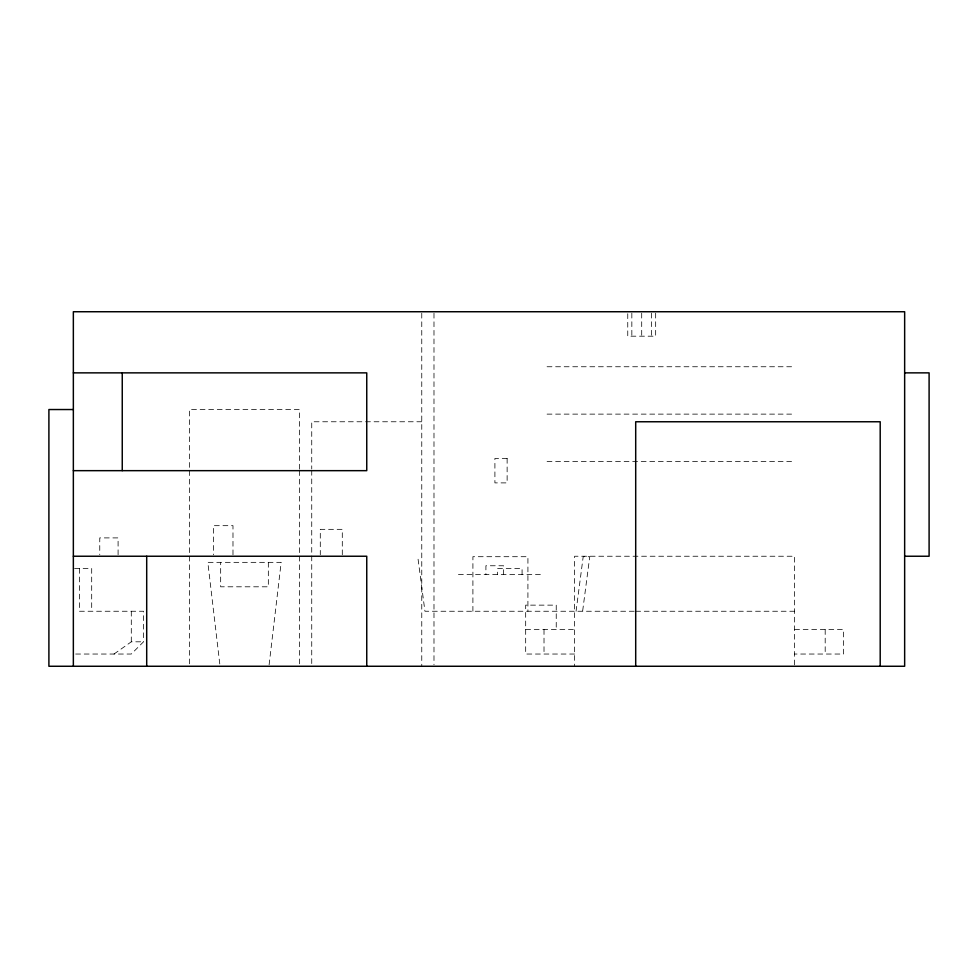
<?xml version="1.0" encoding="UTF-8"?>
<svg xmlns="http://www.w3.org/2000/svg" width="978" height="978" viewBox="0 0 978 978"><rect width="100%" height="100%" fill="white"/><g stroke="black" fill="none" stroke-linecap="round" stroke-linejoin="round"><path stroke-width="0.73" stroke-dasharray="4.89 3.67" d="M472.9 611.25L472.912 556.702L527.924 556.702L527.912 611.25M269.121 664.771L281.175 562.35L207.825 562.35L220.05 666.262M576.066 611.25L583.194 556.702L589.746 556.702L582.619 611.25M79.462 568.462L79.462 611.25L143.522 611.25L143.522 641.812L131.297 654.037L74.854 654.037M114.01 654.037L131.297 641.812L143.522 641.812M547.069 366.75L791.569 366.75M547.069 414.122L791.569 414.122M421.762 421.762L311.737 421.762L311.737 468.988M547.069 461.494L791.569 461.494M74.572 568.462L91.688 568.462L91.688 611.25M458.437 574.575L544.012 574.575M634.172 611.25L424.941 611.25L417.753 556.702M635.7 611.25L794.625 611.25M525.675 629.587L574.575 629.587M794.625 629.587L843.525 629.587L843.525 654.037L794.625 654.037M574.575 654.037L525.675 654.037L525.675 605.137L556.237 605.137L556.237 629.587M825.188 629.587L825.188 654.037M794.625 664.906L794.625 556.237L574.575 556.237L574.575 666.262M655.663 313.18L655.663 336.188L627.754 336.188L627.754 313.18M651.58 313.18L651.58 336.188M641.702 313.18L641.702 336.188M631.837 313.18L631.837 336.188M544.012 629.587L544.012 654.037M522.081 574.575L522.081 568.462L497.631 568.462L497.631 574.575M503.536 574.575L503.536 565.761L485.907 565.761L485.907 574.575M433.987 313.253L433.987 664.747M421.762 313.241L421.762 666.262M342.3 554.746L342.3 529.342L320.295 529.342L320.295 554.746M311.737 470.357L311.737 666.262M299.512 469.134L299.512 409.537L189.487 409.537L189.487 469.134M299.512 470.662L299.512 554.709M299.512 556.237L299.512 664.734M268.339 562.35L268.339 586.8L220.661 586.8L220.661 562.35M232.984 554.783L232.984 525.675L213.424 525.675L213.424 554.783M189.487 470.662L189.487 554.709M189.487 556.237L189.487 664.734M131.297 611.25L131.297 641.812M118.093 554.709L118.093 537.9L99.756 537.9L99.756 554.709M507.13 458.437L494.905 458.437L494.905 482.887L507.13 482.887L507.13 458.437"/><path stroke-width="1.47" d="M73.35 372.862L366.75 372.862L366.75 470.662L73.35 470.662M904.65 372.862L929.1 372.862L929.1 556.237L904.65 556.237M73.35 409.537L48.9 409.537L48.9 666.262L904.65 666.262L904.65 311.737L73.35 311.737L73.35 666.262M73.35 556.237L366.75 556.237L366.75 666.262M880.2 666.262L880.2 421.762L635.7 421.762L635.7 666.262M146.7 556.237L146.7 666.262M122.25 372.862L122.25 470.662"/></g></svg>
